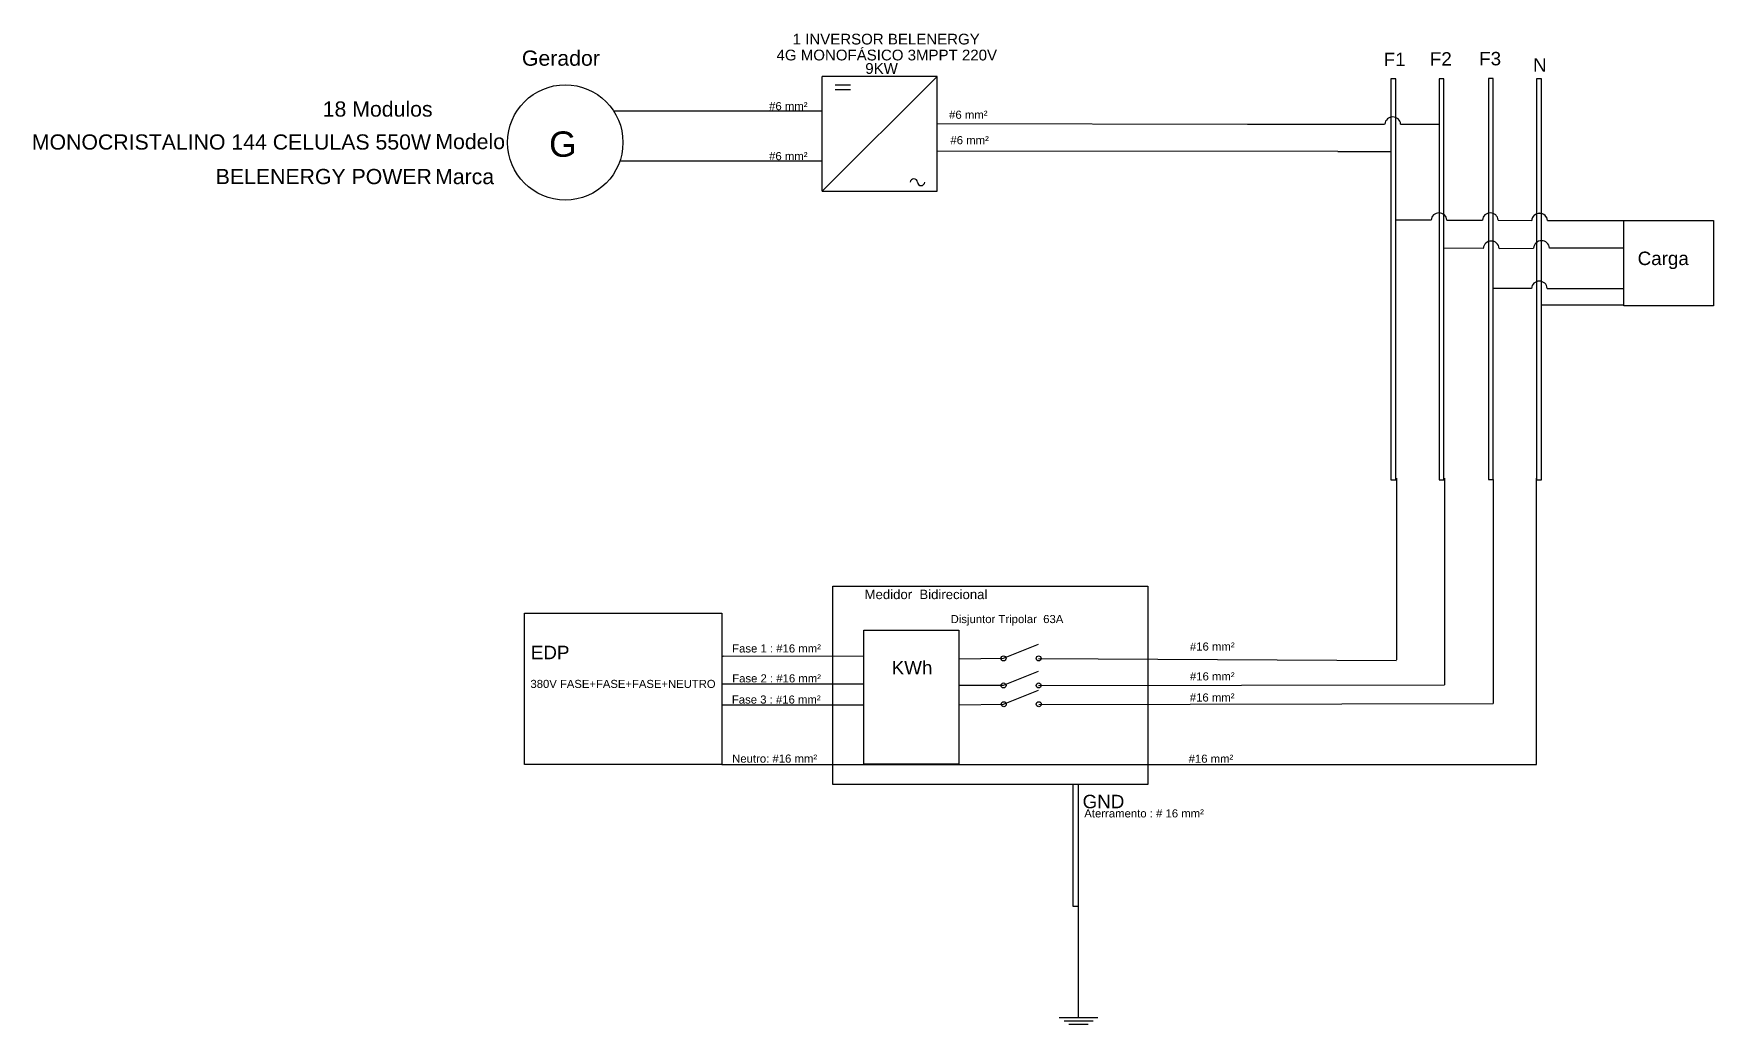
# Model space of a CAD drawing. Header units: millimetres. Extents: x 2373 to 31770, y 1110 to 18457.
import ezdxf

# ---------------------------------------------------------------- set-up
doc = ezdxf.new("R2010")
doc.units = ezdxf.units.MM
doc.styles.add('arial', font='arial.ttf')
doc.styles.get("Standard").update_dxf_attribs({"font": 'arial.ttf'})

msp = doc.modelspace()

# ---------------------------------------------------------------- linework, layer by layer
for p, q in [((18184, 17705), (16172, 17705)), ((18184, 17705), (16172, 15698)), ((16172, 15696), (16172, 17705)), ((18184, 15696), (18184, 17705)), ((26127, 17663), (26127, 10643)), ((26211, 17663), (26127, 17663)), ((26211, 10643), (26211, 17663)), ((26970, 17663), (26970, 11762)), ((27054, 17663), (26970, 17663)), ((26970, 17663), (26970, 10643)), ((27054, 17663), (26970, 17663)), ((27054, 11762), (27054, 17663)), ((27054, 10643), (27054, 17663)), ((27833, 17668), (27833, 11767)), ((27917, 17668), (27833, 17668)), ((27833, 17668), (27833, 10648)), ((27917, 17668), (27833, 17668)), ((27917, 11767), (27917, 17668)), ((27917, 10648), (27917, 17668)), ((28674, 17662), (28674, 11761)), ((28759, 17662), (28674, 17662)), ((28674, 17662), (28674, 10642)), ((28759, 17662), (28674, 17662)), ((28759, 11761), (28759, 17662)), ((28759, 10642), (28759, 17662)), ((16399, 17562), (16668, 17562)), ((16399, 17479), (16668, 17479)), ((16172, 17101), (12525, 17101)), ((23618, 16868), (18184, 16878)), ((26013, 16868), (23618, 16868)), ((26297, 16872), (26971, 16872)), ((16172, 16226), (12634, 16226)), ((25198, 16390), (18184, 16401)), ((25198, 16390), (26125, 16390)), ((16172, 15696), (18184, 15696)), ((26827, 15191), (26211, 15191)), ((27106, 15191), (27727, 15191)), ((28004, 15191), (28590, 15182)), ((28867, 15185), (30136, 15185)), ((30136, 15185), (30204, 15185)), ((27743, 14696), (27051, 14700)), ((28021, 14696), (28624, 14703)), ((28901, 14707), (29860, 14707)), ((29860, 14707), (30204, 14707)), ((28586, 13996), (27917, 13996)), ((28863, 13996), (30204, 13996)), ((28759, 13706), (30204, 13706)), ((26127, 10643), (26211, 10643)), ((26224, 10676), (26224, 7495)), ((26970, 10643), (27054, 10643)), ((27067, 10676), (27067, 7058)), ((27833, 10648), (27917, 10648)), ((27917, 10648), (27917, 6728)), ((28672, 5663), (28676, 10675)), ((28674, 10642), (28759, 10642)), ((19955, 7763), (19339, 7516)), ((14425, 7555), (14420, 7555)), ((14425, 7555), (14440, 7555)), ((16905, 7551), (14440, 7555)), ((19338, 7515), (18560, 7505)), ((19962, 7519), (26224, 7482)), ((14425, 7067), (14420, 7067)), ((16905, 7066), (14425, 7067)), ((19955, 7290), (19339, 7044)), ((19962, 7044), (27067, 7058)), ((19340, 7043), (18566, 7044)), ((19956, 6958), (19341, 6712)), ((14425, 6704), (16905, 6704)), ((19342, 6713), (18564, 6702)), ((19966, 6714), (27913, 6728)), ((14420, 5663), (28672, 5663))]:
    msp.add_line(p, q)
at = {"color": 3}
for p, q in [((20559, 5311), (20559, 3180)), ((20660, 3180), (20660, 5311)), ((20559, 3179), (20660, 3179)), ((20660, 1237), (20660, 3180)), ((20997, 1228), (20323, 1228)), ((20913, 1169), (20407, 1169)), ((20829, 1110), (20491, 1110))]:
    msp.add_line(p, q, dxfattribs=at)
for points in [[(30204, 15185), (31770, 15185), (31770, 13693), (30204, 13693)], [(16358, 8782), (21872, 8782), (21872, 5310), (16358, 5310)], [(10963, 8309), (14420, 8309), (14420, 5663), (10963, 5663)], [(16905, 8012), (18566, 8012), (18566, 5666), (16905, 5666)]]:
    msp.add_lwpolyline(points, close=True)
for centre, radius in [((11678, 16551), 1009), ((19347, 7519), 44), ((19962, 7519), 44), ((19347, 7044), 44), ((19962, 7044), 44), ((19350, 6716), 44), ((19963, 6716), 44)]:
    msp.add_circle(centre, radius)
for centre, radius, start, end in [((26158, 16860), 139, 4.8421, 175.1489), ((17779, 15850), 63.4, 3.9496, 176.0504), ((17905, 15859), 63.4, 183.9496, 356.0504), ((26968, 15179), 139, 4.8264, 175.1736), ((27866, 15179), 139, 4.8264, 175.1736), ((28729, 15170), 139, 4.8264, 175.1489), ((28729, 15173), 139, 4.8264, 175.1489), ((27882, 14685), 139, 4.8264, 175.1736), ((28763, 14691), 139, 4.8264, 175.1489), ((28724, 13984), 139, 4.8264, 175.1736)]:
    msp.add_arc(centre, radius, start, end)

# ---------------------------------------------------------------- texts
for s, height, p in [('1 INVERSOR BELENERGY', 188.29, (15657, 18266)), (' 4G MONOFÁSICO 3MPPT 220V', 188.29, (15302, 17987)), ('9KW ', 188.3, (16928, 17752)), ('F1', 235.4, (25999, 17887)), ('F2', 235.4, (26808, 17896)), ('F3', 235.4, (27671, 17901)), ('N', 235, (28614, 17791)), ('#6 mm²', 142, (15245, 17116)), ('#6 mm²', 142, (18395, 16965)), ('G', 444, (11394, 16300)), ('#6 mm²', 142, (18418, 16520)), ('#6 mm²', 142, (15245, 16241)), ('Carga', 235.4, (30444, 14404)), ('Medidor  Bidirecional', 164.76, (16916, 8556)), ('Disjuntor Tripolar  63A', 141.98, (18421, 8136)), ('EDP', 235.4, (11075, 7504)), ('Fase 1 : #16 mm²', 141.98, (14598, 7622)), ('#16 mm²', 142, (22609, 7655)), ('KWh', 235.4, (17390, 7237)), ('380V FASE+FASE+FASE+NEUTRO', 141.22, (11069, 7001)), ('Fase 2 : #16 mm²', 141.98, (14599, 7098)), ('#16 mm²', 142, (22609, 7133)), ('Fase 3 : #16 mm²', 141.98, (14593, 6727)), ('#16 mm²', 142, (22607, 6763)), ('Neutro: #16 mm²', 141.98, (14598, 5693)), ('#16 mm²', 142, (22586, 5691)), ('GND', 235.4, (20731, 4895)), ('Aterramento : # 16 mm²', 141.98, (20760, 4734))]:
    msp.add_text(s, height=height).set_placement(p)
at = {"style": 'arial'}
for s, p in [('Gerador ', (10919, 17894)), ('Modelo', (9404, 16434)), ('Marca', (9400, 15821))]:
    msp.add_text(s, height=266.2, dxfattribs=at).set_placement(p)
at = {"color": 2, "style": 'arial'}
for s, height, p in [('18 Modulos', 266.2, (7433, 17003)), ('MONOCRISTALINO 144 CELULAS 550W', 266.22, (2343, 16426)), ('BELENERGY POWER', 266.22, (5561, 15821))]:
    msp.add_text(s, height=height, dxfattribs=at).set_placement(p)

doc.saveas('drawing.dxf')
